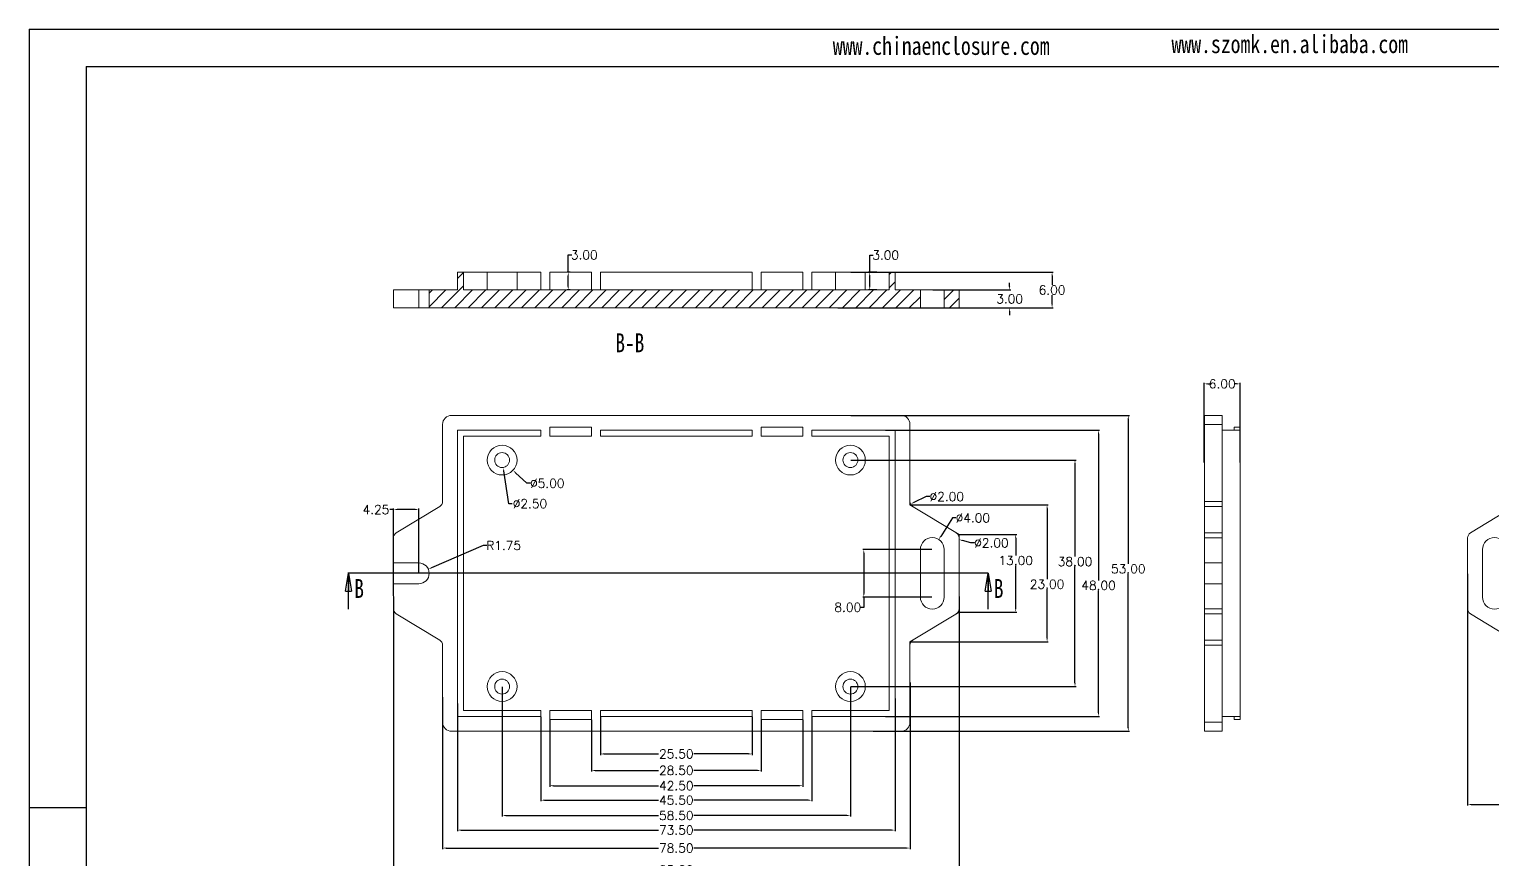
# Model space of a CAD drawing. Header units: inches. Extents: x 3379 to 4150, y 1114 to 1376.
# Drawn here: x 3379.1 to 3624.8, y 1236.3 to 1375.7 of the extents above; entities that cross this region are included whole.
import ezdxf

# ---------------------------------------------------------------- set-up
doc = ezdxf.new("R2010")
doc.units = ezdxf.units.IN
doc.header["$LTSCALE"] = 15
doc.layers.add('文字', color=81, linetype='Continuous')
doc.styles.add('SLDTEXTSTYLE0', font='TXT', dxfattribs={"width": 0.75})
doc.styles.get("Standard").update_dxf_attribs({"font": 'txt', "bigfont": 'gbcbig.shx'})
doc.styles.add('宋体', font='', dxfattribs={"width": 0.8, "height": 3.5})
doc.styles.get('宋体').set_extended_font_data('SimSun')
doc.dimstyles.new('2', dxfattribs={"dimtxt": 1.5, "dimasz": 0.6, "dimexe": 0.18, "dimexo": 0.0625, "dimgap": 0.09, "dimtad": 0, "dimtih": 1, "dimtoh": 1, "dimzin": 0, "dimdsep": 46, "dimtxsty": 'Standard', "dimcen": 0, "dimadec": 0, "dimazin": 2, "dimtfac": 1, "dimtofl": 0, "dimtmove": 0, "dimatfit": 3, "dimfxl": 1, "dimtolj": 1, "dimtzin": 0, "dimarcsym": 0})

# ---------------------------------------------------------------- blocks, each defined once
blk = doc.blocks.new('_CLOSED')
at = {"color": 0, "linetype": 'ByBlock', "lineweight": -2}
for p, q in [((-1, 0.166667), (0, 0)), ((-1, 0.166667), (-1, -0.166667)), ((0, 0), (-1, -0.166667)), ((0, 0), (-1, 0))]:
    blk.add_line(p, q, dxfattribs=at)
blk = doc.blocks.new('*D162')
at = {"color": 0, "lineweight": -2}
for p, q in [((3474.97, 1260.31), (3474.97, 1253.89)), ((3500.47, 1260.31), (3500.47, 1253.89)), ((3475.57, 1254.07), (3484.75, 1254.07)), ((3499.87, 1254.07), (3490.68, 1254.07))]:
    blk.add_line(p, q, dxfattribs=at)
at = {"color": 0}
for points in [[(3475.57, 1254.17), (3475.57, 1253.97), (3474.97, 1254.07)], [(3499.87, 1254.17), (3499.87, 1253.97), (3500.47, 1254.07)]]:
    blk.add_solid(points, dxfattribs=at)
at = {"layer": 'Defpoints', "color": 0}
for p in [(3474.97, 1260.38), (3500.47, 1260.38), (3500.47, 1254.07)]:
    blk.add_point(p, dxfattribs=at)
at = {"color": 0, "insert": (3487.72, 1254.07), "char_height": 1.5, "attachment_point": 5}
blk.add_mtext('\\A1;25.50', dxfattribs=at)
blk = doc.blocks.new('*D163')
at = {"color": 0, "lineweight": -2}
for p, q in [((3473.47, 1259.81), (3473.47, 1251.12)), ((3501.97, 1259.81), (3501.97, 1251.12)), ((3474.07, 1251.3), (3484.75, 1251.3)), ((3501.37, 1251.3), (3490.68, 1251.3))]:
    blk.add_line(p, q, dxfattribs=at)
at = {"color": 0}
for points in [[(3474.07, 1251.4), (3474.07, 1251.2), (3473.47, 1251.3)], [(3501.37, 1251.4), (3501.37, 1251.2), (3501.97, 1251.3)]]:
    blk.add_solid(points, dxfattribs=at)
at = {"layer": 'Defpoints', "color": 0}
for p in [(3473.47, 1259.88), (3501.97, 1259.88), (3501.97, 1251.3)]:
    blk.add_point(p, dxfattribs=at)
at = {"color": 0, "insert": (3487.72, 1251.3), "char_height": 1.5, "attachment_point": 5}
blk.add_mtext('\\A1;28.50', dxfattribs=at)
blk = doc.blocks.new('*D164')
at = {"color": 0, "lineweight": -2}
for p, q in [((3466.47, 1259.81), (3466.47, 1248.56)), ((3508.97, 1259.81), (3508.97, 1248.56)), ((3467.07, 1248.74), (3484.75, 1248.74)), ((3508.37, 1248.74), (3490.68, 1248.74))]:
    blk.add_line(p, q, dxfattribs=at)
at = {"color": 0}
for points in [[(3467.07, 1248.84), (3467.07, 1248.64), (3466.47, 1248.74)], [(3508.37, 1248.84), (3508.37, 1248.64), (3508.97, 1248.74)]]:
    blk.add_solid(points, dxfattribs=at)
at = {"layer": 'Defpoints', "color": 0}
for p in [(3466.47, 1259.88), (3508.97, 1259.88), (3466.47, 1248.74)]:
    blk.add_point(p, dxfattribs=at)
at = {"color": 0, "insert": (3487.72, 1248.74), "char_height": 1.5, "attachment_point": 5}
blk.add_mtext('\\A1;42.50', dxfattribs=at)
blk = doc.blocks.new('*D165')
at = {"color": 0, "lineweight": -2}
for p, q in [((3464.97, 1260.31), (3464.97, 1246.13)), ((3510.47, 1260.31), (3510.47, 1246.13)), ((3465.57, 1246.31), (3484.75, 1246.31)), ((3509.87, 1246.31), (3490.68, 1246.31))]:
    blk.add_line(p, q, dxfattribs=at)
at = {"color": 0}
for points in [[(3465.57, 1246.41), (3465.57, 1246.21), (3464.97, 1246.31)], [(3509.87, 1246.41), (3509.87, 1246.21), (3510.47, 1246.31)]]:
    blk.add_solid(points, dxfattribs=at)
at = {"layer": 'Defpoints', "color": 0}
for p in [(3464.97, 1260.38), (3510.47, 1260.38), (3510.47, 1246.31)]:
    blk.add_point(p, dxfattribs=at)
at = {"color": 0, "insert": (3487.72, 1246.31), "char_height": 1.5, "attachment_point": 5}
blk.add_mtext('\\A1;45.50', dxfattribs=at)
blk = doc.blocks.new('*D166')
at = {"color": 0, "lineweight": -2}
for p, q in [((3458.47, 1265.31), (3458.47, 1243.56)), ((3516.97, 1265.31), (3516.97, 1243.56)), ((3459.07, 1243.74), (3484.75, 1243.74)), ((3516.37, 1243.74), (3490.68, 1243.74))]:
    blk.add_line(p, q, dxfattribs=at)
at = {"color": 0}
for points in [[(3459.07, 1243.84), (3459.07, 1243.64), (3458.47, 1243.74)], [(3516.37, 1243.84), (3516.37, 1243.64), (3516.97, 1243.74)]]:
    blk.add_solid(points, dxfattribs=at)
at = {"layer": 'Defpoints', "color": 0}
for p in [(3458.47, 1265.38), (3516.97, 1265.38), (3516.97, 1243.74)]:
    blk.add_point(p, dxfattribs=at)
at = {"color": 0, "insert": (3487.72, 1243.74), "char_height": 1.5, "attachment_point": 5}
blk.add_mtext('\\A1;58.50', dxfattribs=at)
blk = doc.blocks.new('*D167')
at = {"color": 0, "lineweight": -2}
for p, q in [((3524.47, 1263.37), (3524.47, 1241.11)), ((3450.97, 1262.53), (3450.97, 1241.11)), ((3451.57, 1241.29), (3484.75, 1241.29)), ((3523.87, 1241.29), (3490.68, 1241.29))]:
    blk.add_line(p, q, dxfattribs=at)
at = {"color": 0}
for points in [[(3451.57, 1241.39), (3451.57, 1241.19), (3450.97, 1241.29)], [(3523.87, 1241.39), (3523.87, 1241.19), (3524.47, 1241.29)]]:
    blk.add_solid(points, dxfattribs=at)
at = {"layer": 'Defpoints', "color": 0}
for p in [(3524.47, 1263.43), (3450.97, 1262.59), (3450.97, 1241.29)]:
    blk.add_point(p, dxfattribs=at)
at = {"color": 0, "insert": (3487.72, 1241.29), "char_height": 1.5, "attachment_point": 5}
blk.add_mtext('\\A1;73.50', dxfattribs=at)
blk = doc.blocks.new('*D168')
at = {"color": 0, "lineweight": -2}
for p, q in [((3526.97, 1266.06), (3526.97, 1238.1)), ((3448.47, 1263.58), (3448.47, 1238.1)), ((3449.07, 1238.28), (3484.75, 1238.28)), ((3526.37, 1238.28), (3490.68, 1238.28))]:
    blk.add_line(p, q, dxfattribs=at)
at = {"color": 0}
for points in [[(3449.07, 1238.38), (3449.07, 1238.18), (3448.47, 1238.28)], [(3526.37, 1238.38), (3526.37, 1238.18), (3526.97, 1238.28)]]:
    blk.add_solid(points, dxfattribs=at)
at = {"layer": 'Defpoints', "color": 0}
for p in [(3526.97, 1266.13), (3448.47, 1263.64), (3526.97, 1238.28)]:
    blk.add_point(p, dxfattribs=at)
at = {"color": 0, "insert": (3487.72, 1238.28), "char_height": 1.5, "attachment_point": 5}
blk.add_mtext('\\A1;78.50', dxfattribs=at)
blk = doc.blocks.new('*D169')
at = {"color": 0, "lineweight": -2}
for p, q in [((3522.83, 1308.38), (3558.82, 1308.38)), ((3558.64, 1307.78), (3558.64, 1283.19)), ((3558.64, 1260.98), (3558.64, 1281.51)), ((3522.83, 1260.38), (3558.82, 1260.38))]:
    blk.add_line(p, q, dxfattribs=at)
at = {"color": 0}
for points in [[(3558.54, 1307.78), (3558.74, 1307.78), (3558.64, 1308.38)], [(3558.54, 1260.98), (3558.74, 1260.98), (3558.64, 1260.38)]]:
    blk.add_solid(points, dxfattribs=at)
at = {"layer": 'Defpoints', "color": 0}
for p in [(3522.77, 1308.38), (3558.64, 1308.38), (3522.77, 1260.38)]:
    blk.add_point(p, dxfattribs=at)
at = {"color": 0, "insert": (3558.64, 1282.35), "char_height": 1.5, "attachment_point": 5}
blk.add_mtext('\\A1;48.00', dxfattribs=at)
blk = doc.blocks.new('*D170')
at = {"color": 0, "lineweight": -2}
for p, q in [((3517.03, 1303.38), (3554.86, 1303.38)), ((3554.68, 1302.78), (3554.68, 1287.19)), ((3554.68, 1265.98), (3554.68, 1285.51)), ((3517.03, 1265.38), (3554.86, 1265.38))]:
    blk.add_line(p, q, dxfattribs=at)
at = {"color": 0}
for points in [[(3554.58, 1302.78), (3554.78, 1302.78), (3554.68, 1303.38)], [(3554.58, 1265.98), (3554.78, 1265.98), (3554.68, 1265.38)]]:
    blk.add_solid(points, dxfattribs=at)
at = {"layer": 'Defpoints', "color": 0}
for p in [(3516.97, 1303.38), (3554.68, 1303.38), (3516.97, 1265.38)]:
    blk.add_point(p, dxfattribs=at)
at = {"color": 0, "insert": (3554.68, 1286.35), "char_height": 1.5, "attachment_point": 5}
blk.add_mtext('\\A1;38.00', dxfattribs=at)
blk = doc.blocks.new('*D171')
at = {"color": 0, "lineweight": -2}
for p, q in [((3517.02, 1310.88), (3563.81, 1310.88)), ((3563.63, 1310.28), (3563.63, 1285.97)), ((3563.63, 1258.48), (3563.63, 1284.29)), ((3520.77, 1257.88), (3563.81, 1257.88))]:
    blk.add_line(p, q, dxfattribs=at)
at = {"color": 0}
for points in [[(3563.53, 1310.28), (3563.73, 1310.28), (3563.63, 1310.88)], [(3563.53, 1258.48), (3563.73, 1258.48), (3563.63, 1257.88)]]:
    blk.add_solid(points, dxfattribs=at)
at = {"layer": 'Defpoints', "color": 0}
for p in [(3516.95, 1310.88), (3520.71, 1257.88), (3563.63, 1257.88)]:
    blk.add_point(p, dxfattribs=at)
at = {"color": 0, "insert": (3563.63, 1285.13), "char_height": 1.5, "attachment_point": 5}
blk.add_mtext('\\A1;53.00', dxfattribs=at)
blk = doc.blocks.new('*D172')
at = {"color": 0, "lineweight": -2}
for p, q in [((3440.22, 1280.47), (3440.22, 1234.41)), ((3535.22, 1280.47), (3535.22, 1234.41)), ((3440.82, 1234.59), (3484.88, 1234.59)), ((3534.62, 1234.59), (3490.56, 1234.59))]:
    blk.add_line(p, q, dxfattribs=at)
at = {"color": 0}
for points in [[(3440.82, 1234.69), (3440.82, 1234.49), (3440.22, 1234.59)], [(3534.62, 1234.69), (3534.62, 1234.49), (3535.22, 1234.59)]]:
    blk.add_solid(points, dxfattribs=at)
at = {"layer": 'Defpoints', "color": 0}
for p in [(3440.22, 1280.53), (3535.22, 1280.53), (3535.22, 1234.59)]:
    blk.add_point(p, dxfattribs=at)
at = {"color": 0, "insert": (3487.72, 1234.59), "char_height": 1.5, "attachment_point": 5}
blk.add_mtext('\\A1;95.00', dxfattribs=at)
blk = doc.blocks.new('*D173')
at = {"color": 0, "lineweight": -2}
for p, q in [((3530.65, 1288.38), (3519.03, 1288.38)), ((3519.21, 1287.78), (3519.21, 1280.98)), ((3519.21, 1278.67), (3518.61, 1278.67)), ((3530.65, 1280.38), (3519.03, 1280.38)), ((3519.21, 1280.38), (3519.21, 1278.67))]:
    blk.add_line(p, q, dxfattribs=at)
at = {"color": 0}
for points in [[(3519.11, 1287.78), (3519.31, 1287.78), (3519.21, 1288.38)], [(3519.11, 1280.98), (3519.31, 1280.98), (3519.21, 1280.38)]]:
    blk.add_solid(points, dxfattribs=at)
at = {"layer": 'Defpoints', "color": 0}
for p in [(3519.21, 1288.38), (3530.72, 1288.38), (3530.72, 1280.38)]:
    blk.add_point(p, dxfattribs=at)
at = {"color": 0, "insert": (3516.52, 1278.67), "char_height": 1.5, "attachment_point": 5}
blk.add_mtext('\\A1;8.00', dxfattribs=at)
blk = doc.blocks.new('*D174')
at = {"color": 0, "lineweight": -2}
for p, q in [((3534.09, 1293.67), (3532.12, 1290.57)), ((3534.69, 1293.67), (3534.09, 1293.67))]:
    blk.add_line(p, q, dxfattribs=at)
at = {"color": 0}
blk.add_solid([(3532.03, 1290.62), (3532.2, 1290.51), (3531.79, 1290.06)], dxfattribs=at)
at = {"layer": 'Defpoints', "color": 0}
for p in [(3531.79, 1290.06), (3529.64, 1286.69)]:
    blk.add_point(p, dxfattribs=at)
at = {"color": 0, "insert": (3537.53, 1293.67), "char_height": 1.5, "attachment_point": 5}
blk.add_mtext('\\A1;∅4.00', dxfattribs=at)
blk = doc.blocks.new('*D175')
at = {"color": 0, "lineweight": -2}
for p, q in [((3537.2, 1289.48), (3535.76, 1289.88)), ((3537.8, 1289.48), (3537.2, 1289.48))]:
    blk.add_line(p, q, dxfattribs=at)
at = {"color": 0}
blk.add_solid([(3535.78, 1289.98), (3535.73, 1289.79), (3535.18, 1290.04)], dxfattribs=at)
at = {"layer": 'Defpoints', "color": 0}
for p in [(3533.25, 1290.58), (3535.18, 1290.04)]:
    blk.add_point(p, dxfattribs=at)
at = {"color": 0, "insert": (3540.64, 1289.48), "char_height": 1.5, "attachment_point": 5}
blk.add_mtext('\\A1;∅2.00', dxfattribs=at)
blk = doc.blocks.new('*D176')
at = {"color": 0, "lineweight": -2}
for p, q in [((3529.7, 1297.25), (3527.6, 1296.27)), ((3530.3, 1297.25), (3529.7, 1297.25))]:
    blk.add_line(p, q, dxfattribs=at)
at = {"color": 0}
blk.add_solid([(3527.56, 1296.36), (3527.65, 1296.18), (3527.06, 1296.02)], dxfattribs=at)
at = {"layer": 'Defpoints', "color": 0}
for p in [(3527.06, 1296.02), (3528.87, 1296.86)]:
    blk.add_point(p, dxfattribs=at)
at = {"color": 0, "insert": (3533.14, 1297.25), "char_height": 1.5, "attachment_point": 5}
blk.add_mtext('\\A1;∅2.00', dxfattribs=at)
blk = doc.blocks.new('*D177')
at = {"color": 0, "lineweight": -2}
for p, q in [((3455.29, 1289.05), (3446.62, 1285.31)), ((3455.89, 1289.05), (3455.29, 1289.05))]:
    blk.add_line(p, q, dxfattribs=at)
at = {"color": 0}
blk.add_solid([(3446.58, 1285.4), (3446.66, 1285.22), (3446.07, 1285.07)], dxfattribs=at)
at = {"layer": 'Defpoints', "color": 0}
for p in [(3444.47, 1284.38), (3446.07, 1285.07)]:
    blk.add_point(p, dxfattribs=at)
at = {"color": 0, "insert": (3458.73, 1289.05), "char_height": 1.5, "attachment_point": 5}
blk.add_mtext('\\A1;R1.75', dxfattribs=at)
blk = doc.blocks.new('*D178')
at = {"color": 0, "lineweight": -2}
for p, q in [((3440.22, 1295.08), (3439.62, 1295.08)), ((3440.22, 1280.6), (3440.22, 1295.26)), ((3443.87, 1295.08), (3440.82, 1295.08)), ((3444.47, 1284.44), (3444.47, 1295.26))]:
    blk.add_line(p, q, dxfattribs=at)
at = {"color": 0}
for points in [[(3440.82, 1295.18), (3440.82, 1294.98), (3440.22, 1295.08)], [(3443.87, 1295.18), (3443.87, 1294.98), (3444.47, 1295.08)]]:
    blk.add_solid(points, dxfattribs=at)
at = {"layer": 'Defpoints', "color": 0}
for p in [(3440.22, 1295.08), (3444.47, 1284.38), (3440.22, 1280.53)]:
    blk.add_point(p, dxfattribs=at)
at = {"color": 0, "insert": (3437.28, 1295.08), "char_height": 1.5, "attachment_point": 5}
blk.add_mtext('\\A1;4.25', dxfattribs=at)
blk = doc.blocks.new('*D179')
at = {"color": 0, "lineweight": -2}
for p, q in [((3527.03, 1295.88), (3550.17, 1295.88)), ((3549.99, 1295.28), (3549.99, 1283.39)), ((3549.99, 1273.48), (3549.99, 1281.71)), ((3527.03, 1272.88), (3550.17, 1272.88))]:
    blk.add_line(p, q, dxfattribs=at)
at = {"color": 0}
for points in [[(3549.89, 1295.28), (3550.09, 1295.28), (3549.99, 1295.88)], [(3549.89, 1273.48), (3550.09, 1273.48), (3549.99, 1272.88)]]:
    blk.add_solid(points, dxfattribs=at)
at = {"layer": 'Defpoints', "color": 0}
for p in [(3526.97, 1295.88), (3526.97, 1272.88), (3549.99, 1272.88)]:
    blk.add_point(p, dxfattribs=at)
at = {"color": 0, "insert": (3549.99, 1282.55), "char_height": 1.5, "attachment_point": 5}
blk.add_mtext('\\A1;23.00', dxfattribs=at)
blk = doc.blocks.new('*D180')
at = {"color": 0, "lineweight": -2}
for p, q in [((3535.28, 1290.88), (3544.9, 1290.88)), ((3544.72, 1290.28), (3544.72, 1287.37)), ((3544.72, 1278.48), (3544.72, 1285.69)), ((3535.28, 1277.88), (3544.9, 1277.88))]:
    blk.add_line(p, q, dxfattribs=at)
at = {"color": 0}
for points in [[(3544.62, 1290.28), (3544.82, 1290.28), (3544.72, 1290.88)], [(3544.62, 1278.48), (3544.82, 1278.48), (3544.72, 1277.88)]]:
    blk.add_solid(points, dxfattribs=at)
at = {"layer": 'Defpoints', "color": 0}
for p in [(3535.22, 1290.88), (3535.22, 1277.88), (3544.72, 1277.88)]:
    blk.add_point(p, dxfattribs=at)
at = {"color": 0, "insert": (3544.72, 1286.53), "char_height": 1.5, "attachment_point": 5}
blk.add_mtext('\\A1;13.00', dxfattribs=at)
blk = doc.blocks.new('*D181')
at = {"color": 0, "lineweight": -2}
for p, q in [((3462.61, 1299.48), (3460.72, 1301.25)), ((3463.21, 1299.48), (3462.61, 1299.48))]:
    blk.add_line(p, q, dxfattribs=at)
at = {"color": 0}
blk.add_solid([(3460.79, 1301.32), (3460.65, 1301.18), (3460.29, 1301.66)], dxfattribs=at)
at = {"layer": 'Defpoints', "color": 0}
for p in [(3456.65, 1305.09), (3460.29, 1301.66)]:
    blk.add_point(p, dxfattribs=at)
at = {"color": 0, "insert": (3466.05, 1299.48), "char_height": 1.5, "attachment_point": 5}
blk.add_mtext('\\A1;∅5.00', dxfattribs=at)
blk = doc.blocks.new('*D182')
at = {"color": 0, "lineweight": -2}
for p, q in [((3459.57, 1296.06), (3458.74, 1301.55)), ((3460.17, 1296.06), (3459.57, 1296.06))]:
    blk.add_line(p, q, dxfattribs=at)
at = {"color": 0}
blk.add_solid([(3458.84, 1301.56), (3458.64, 1301.53), (3458.65, 1302.14)], dxfattribs=at)
at = {"layer": 'Defpoints', "color": 0}
for p in [(3458.28, 1304.61), (3458.65, 1302.14)]:
    blk.add_point(p, dxfattribs=at)
at = {"color": 0, "insert": (3463.14, 1296.06), "char_height": 1.5, "attachment_point": 5}
blk.add_mtext('\\A1;∅2.50', dxfattribs=at)
blk = doc.blocks.new('*D183')
at = {"color": 0, "lineweight": -2}
for p, q in [((3469.57, 1334.92), (3469.57, 1337.8)), ((3469.57, 1337.8), (3470.17, 1337.8)), ((3469.9, 1334.92), (3469.39, 1334.92)), ((3469.57, 1332.52), (3469.57, 1334.32)), ((3469.9, 1331.92), (3469.39, 1331.92))]:
    blk.add_line(p, q, dxfattribs=at)
at = {"color": 0}
for points in [[(3469.47, 1334.32), (3469.67, 1334.32), (3469.57, 1334.92)], [(3469.47, 1332.52), (3469.67, 1332.52), (3469.57, 1331.92)]]:
    blk.add_solid(points, dxfattribs=at)
at = {"layer": 'Defpoints', "color": 0}
for p in [(3469.97, 1334.92), (3469.57, 1331.92), (3469.97, 1331.92)]:
    blk.add_point(p, dxfattribs=at)
at = {"color": 0, "insert": (3472.26, 1337.8), "char_height": 1.5, "attachment_point": 5}
blk.add_mtext('\\A1;3.00', dxfattribs=at)
blk = doc.blocks.new('*D184')
at = {"color": 0, "lineweight": -2}
for p, q in [((3520.2, 1334.92), (3520.2, 1337.78)), ((3520.2, 1337.78), (3520.8, 1337.78)), ((3521.4, 1334.92), (3520.02, 1334.92)), ((3520.2, 1332.52), (3520.2, 1334.32)), ((3521.4, 1331.92), (3520.02, 1331.92))]:
    blk.add_line(p, q, dxfattribs=at)
at = {"color": 0}
for points in [[(3520.1, 1334.32), (3520.3, 1334.32), (3520.2, 1334.92)], [(3520.1, 1332.52), (3520.3, 1332.52), (3520.2, 1331.92)]]:
    blk.add_solid(points, dxfattribs=at)
at = {"layer": 'Defpoints', "color": 0}
for p in [(3521.47, 1334.92), (3520.2, 1331.92), (3521.47, 1331.92)]:
    blk.add_point(p, dxfattribs=at)
at = {"color": 0, "insert": (3522.89, 1337.78), "char_height": 1.5, "attachment_point": 5}
blk.add_mtext('\\A1;3.00', dxfattribs=at)
blk = doc.blocks.new('*D185')
at = {"color": 0, "lineweight": -2}
for p, q in [((3543.7, 1332.52), (3543.7, 1333.12)), ((3530.78, 1331.92), (3543.88, 1331.92)), ((3530.78, 1328.92), (3543.88, 1328.92)), ((3543.7, 1328.32), (3543.7, 1327.72))]:
    blk.add_line(p, q, dxfattribs=at)
at = {"color": 0}
for points in [[(3543.6, 1332.52), (3543.8, 1332.52), (3543.7, 1331.92)], [(3543.6, 1328.32), (3543.8, 1328.32), (3543.7, 1328.92)]]:
    blk.add_solid(points, dxfattribs=at)
at = {"layer": 'Defpoints', "color": 0}
for p in [(3530.72, 1331.92), (3543.7, 1331.92), (3530.72, 1328.92)]:
    blk.add_point(p, dxfattribs=at)
at = {"color": 0, "insert": (3543.7, 1330.42), "char_height": 1.5, "attachment_point": 5}
blk.add_mtext('\\A1;3.00', dxfattribs=at)
blk = doc.blocks.new('*D186')
at = {"color": 0, "lineweight": -2}
for p, q in [((3620.62, 1284.31), (3620.62, 1245.42)), ((3715.62, 1280.47), (3715.62, 1245.42)), ((3621.22, 1245.6), (3665.28, 1245.6)), ((3715.02, 1245.6), (3670.96, 1245.6))]:
    blk.add_line(p, q, dxfattribs=at)
at = {"color": 0}
for points in [[(3621.22, 1245.7), (3621.22, 1245.5), (3620.62, 1245.6)], [(3715.02, 1245.7), (3715.02, 1245.5), (3715.62, 1245.6)]]:
    blk.add_solid(points, dxfattribs=at)
at = {"layer": 'Defpoints', "color": 0}
for p in [(3620.62, 1284.38), (3715.62, 1280.53), (3715.62, 1245.6)]:
    blk.add_point(p, dxfattribs=at)
at = {"color": 0, "insert": (3668.12, 1245.6), "char_height": 1.5, "attachment_point": 5}
blk.add_mtext('\\A1;95.00', dxfattribs=at)
blk = doc.blocks.new('*D221')
at = {"color": 0, "lineweight": -2}
for p, q in [((3517.03, 1334.92), (3551.01, 1334.92)), ((3550.83, 1334.32), (3550.83, 1332.76)), ((3550.83, 1329.52), (3550.83, 1331.08)), ((3514.87, 1328.92), (3551.01, 1328.92))]:
    blk.add_line(p, q, dxfattribs=at)
at = {"color": 0}
for points in [[(3550.73, 1334.32), (3550.93, 1334.32), (3550.83, 1334.92)], [(3550.73, 1329.52), (3550.93, 1329.52), (3550.83, 1328.92)]]:
    blk.add_solid(points, dxfattribs=at)
at = {"layer": 'Defpoints', "color": 0}
for p in [(3516.97, 1334.92), (3550.83, 1334.92), (3514.81, 1328.92)]:
    blk.add_point(p, dxfattribs=at)
at = {"color": 0, "insert": (3550.83, 1331.92), "char_height": 1.5, "attachment_point": 5}
blk.add_mtext('\\A1;6.00', dxfattribs=at)
blk = doc.blocks.new('*D222')
at = {"color": 0, "lineweight": -2}
for p, q in [((3576.4, 1302.97), (3576.4, 1316.35)), ((3577, 1316.17), (3577.31, 1316.17)), ((3581.8, 1316.17), (3581.49, 1316.17)), ((3582.4, 1302.97), (3582.4, 1316.35))]:
    blk.add_line(p, q, dxfattribs=at)
at = {"color": 0}
for points in [[(3577, 1316.27), (3577, 1316.07), (3576.4, 1316.17)], [(3581.8, 1316.27), (3581.8, 1316.07), (3582.4, 1316.17)]]:
    blk.add_solid(points, dxfattribs=at)
at = {"layer": 'Defpoints', "color": 0}
for p in [(3582.4, 1316.17), (3576.4, 1302.91), (3582.4, 1302.91)]:
    blk.add_point(p, dxfattribs=at)
at = {"color": 0, "insert": (3579.4, 1316.17), "char_height": 1.5, "attachment_point": 5}
blk.add_mtext('\\A1;6.00', dxfattribs=at)

msp = doc.modelspace()

# ---------------------------------------------------------------- hatches: boundary and pattern name
at = {"linetype": 'Continuous', "lineweight": 0}
h = msp.add_hatch(dxfattribs=at)
h.set_pattern_fill('ANSI31', color=4, scale=0.5, style=0)
h.paths.add_polyline_path([(3523.466, 1334.923), (3523.466, 1331.923), (3451.966, 1331.923), (3451.966, 1334.923), (3450.966, 1334.923), (3450.966, 1331.923), (3446.216, 1331.923), (3446.216, 1328.923), (3528.716, 1328.923), (3528.716, 1331.923), (3524.466, 1331.923), (3524.466, 1334.923)], flags=0)
h = msp.add_hatch(dxfattribs=at)
h.set_pattern_fill('ANSI31', color=4, scale=0.5, style=0)
h.paths.add_polyline_path([(3535.216, 1328.923), (3535.216, 1331.923), (3532.716, 1331.923), (3532.716, 1328.923)], flags=0)

# ---------------------------------------------------------------- linework, layer by layer
for p, q in [((3379.052, 1375.665), (3748.567, 1375.665)), ((3379.052, 1375.665), (3379.052, 1114.391)), ((3388.613, 1369.444), (3742.347, 1369.444)), ((3388.613, 1369.444), (3388.613, 1120.612)), ((3388.613, 1245.028), (3379.052, 1245.028))]:
    msp.add_line(p, q)
at = {"color": 7, "linetype": 'Continuous', "lineweight": 15}
for p, q in [((3450.966, 1334.923), (3450.966, 1331.923)), ((3450.966, 1334.923), (3451.966, 1334.923)), ((3451.966, 1334.923), (3451.966, 1331.923)), ((3455.966, 1334.923), (3451.966, 1334.923)), ((3455.966, 1334.923), (3455.966, 1331.923)), ((3455.966, 1334.923), (3460.966, 1334.923)), ((3460.966, 1331.923), (3460.966, 1334.923)), ((3464.966, 1334.923), (3460.966, 1334.923)), ((3464.966, 1331.923), (3464.966, 1334.923)), ((3466.466, 1334.923), (3466.466, 1331.923)), ((3473.466, 1334.923), (3466.466, 1334.923)), ((3473.466, 1331.923), (3473.466, 1334.923)), ((3500.466, 1334.923), (3474.966, 1334.923)), ((3474.966, 1334.923), (3474.966, 1331.923)), ((3500.466, 1334.923), (3500.466, 1331.923)), ((3508.966, 1334.923), (3501.966, 1334.923)), ((3501.966, 1331.923), (3501.966, 1334.923)), ((3508.966, 1334.923), (3508.966, 1331.923)), ((3510.466, 1331.923), (3510.466, 1334.923)), ((3514.466, 1334.923), (3510.466, 1334.923)), ((3514.466, 1334.923), (3514.466, 1331.923)), ((3519.466, 1334.923), (3514.466, 1334.923)), ((3519.466, 1331.923), (3519.466, 1334.923)), ((3523.466, 1334.923), (3519.466, 1334.923)), ((3523.466, 1334.923), (3524.466, 1334.923)), ((3523.466, 1331.923), (3523.466, 1334.923)), ((3524.466, 1331.923), (3524.466, 1334.923)), ((3440.216, 1328.923), (3440.216, 1331.923)), ((3444.466, 1331.923), (3440.216, 1331.923)), ((3444.466, 1328.923), (3444.466, 1331.923)), ((3446.216, 1331.923), (3444.466, 1331.923)), ((3446.216, 1331.923), (3446.216, 1328.923)), ((3450.966, 1331.923), (3446.216, 1331.923)), ((3523.466, 1331.923), (3451.966, 1331.923)), ((3528.716, 1331.923), (3524.466, 1331.923)), ((3528.716, 1328.923), (3528.716, 1331.923)), ((3532.716, 1331.923), (3528.716, 1331.923)), ((3532.716, 1331.923), (3532.716, 1328.923)), ((3535.216, 1331.923), (3532.716, 1331.923)), ((3535.216, 1331.923), (3535.216, 1328.923)), ((3444.466, 1328.923), (3440.216, 1328.923)), ((3446.216, 1328.923), (3444.466, 1328.923)), ((3528.716, 1328.923), (3446.216, 1328.923)), ((3532.716, 1328.923), (3528.716, 1328.923)), ((3535.216, 1328.923), (3532.716, 1328.923)), ((3525.466, 1310.877), (3449.966, 1310.877)), ((3576.404, 1310.877), (3579.404, 1310.877)), ((3576.404, 1309.377), (3576.404, 1310.877)), ((3579.404, 1310.877), (3579.404, 1309.377)), ((3448.466, 1309.377), (3448.466, 1296.44)), ((3450.966, 1308.377), (3450.966, 1260.377)), ((3464.966, 1308.377), (3450.966, 1308.377)), ((3464.966, 1307.377), (3464.966, 1308.377)), ((3466.466, 1307.377), (3466.466, 1308.877)), ((3473.466, 1308.877), (3466.466, 1308.877)), ((3473.466, 1307.377), (3473.466, 1308.877)), ((3474.966, 1307.377), (3474.966, 1308.377)), ((3500.466, 1308.377), (3474.966, 1308.377)), ((3500.466, 1307.377), (3500.466, 1308.377)), ((3501.966, 1308.877), (3508.966, 1308.877)), ((3501.966, 1307.377), (3501.966, 1308.877)), ((3508.966, 1307.377), (3508.966, 1308.877)), ((3524.466, 1308.377), (3510.466, 1308.377)), ((3510.466, 1307.377), (3510.466, 1308.377)), ((3524.466, 1260.377), (3524.466, 1308.377)), ((3526.966, 1295.877), (3526.966, 1309.377)), ((3579.404, 1309.377), (3576.404, 1309.377)), ((3576.404, 1309.377), (3576.404, 1296.44)), ((3579.404, 1309.377), (3579.404, 1296.44)), ((3582.404, 1308.377), (3579.404, 1308.377)), ((3581.404, 1308.877), (3581.404, 1308.377)), ((3582.404, 1308.877), (3581.404, 1308.877)), ((3582.404, 1308.377), (3582.404, 1308.877)), ((3582.404, 1308.377), (3582.404, 1260.377)), ((3451.966, 1307.377), (3451.966, 1261.377)), ((3464.966, 1307.377), (3451.966, 1307.377)), ((3473.466, 1307.377), (3466.466, 1307.377)), ((3500.466, 1307.377), (3474.966, 1307.377)), ((3508.966, 1307.377), (3501.966, 1307.377)), ((3523.466, 1307.377), (3510.466, 1307.377)), ((3523.466, 1261.377), (3523.466, 1307.377)), ((3440.698, 1291.168), (3447.984, 1295.585)), ((3535.216, 1290.877), (3526.966, 1295.877)), ((3576.404, 1296.44), (3579.404, 1296.44)), ((3576.404, 1295.585), (3576.404, 1296.44)), ((3579.404, 1295.585), (3576.404, 1295.585)), ((3576.404, 1291.168), (3576.404, 1295.585)), ((3579.404, 1296.44), (3579.404, 1295.585)), ((3579.404, 1291.168), (3579.404, 1295.585)), ((3621.1, 1291.168), (3628.386, 1295.585)), ((3535.216, 1277.877), (3535.216, 1290.877)), ((3576.404, 1291.168), (3579.404, 1291.168)), ((3576.404, 1290.313), (3576.404, 1291.168)), ((3579.404, 1291.168), (3579.404, 1290.313)), ((3440.216, 1286.127), (3440.216, 1290.313)), ((3528.716, 1288.377), (3528.716, 1280.377)), ((3532.716, 1280.377), (3532.716, 1288.377)), ((3579.404, 1290.313), (3576.404, 1290.313)), ((3576.404, 1286.127), (3576.404, 1290.313)), ((3579.404, 1286.127), (3579.404, 1290.313)), ((3620.618, 1278.44), (3620.618, 1290.313)), ((3623.118, 1280.377), (3623.118, 1288.377)), ((3444.466, 1286.127), (3440.216, 1286.127)), ((3576.404, 1286.127), (3579.404, 1286.127)), ((3576.404, 1282.627), (3576.404, 1286.127)), ((3579.404, 1282.627), (3579.404, 1286.127)), ((3440.216, 1278.44), (3440.216, 1282.627)), ((3440.216, 1282.627), (3444.466, 1282.627)), ((3576.404, 1278.44), (3576.404, 1282.627)), ((3579.404, 1282.627), (3576.404, 1282.627)), ((3579.404, 1278.44), (3579.404, 1282.627)), ((3576.404, 1278.44), (3579.404, 1278.44)), ((3576.404, 1277.585), (3576.404, 1278.44)), ((3579.404, 1278.44), (3579.404, 1277.585)), ((3447.984, 1273.168), (3440.698, 1277.585)), ((3526.966, 1272.877), (3535.216, 1277.877)), ((3579.404, 1277.585), (3576.404, 1277.585)), ((3576.404, 1273.168), (3576.404, 1277.585)), ((3579.404, 1273.168), (3579.404, 1277.585)), ((3628.386, 1273.168), (3621.1, 1277.585)), ((3448.466, 1272.313), (3448.466, 1259.377)), ((3526.966, 1259.377), (3526.966, 1272.877)), ((3576.404, 1273.168), (3579.404, 1273.168)), ((3576.404, 1272.313), (3576.404, 1273.168)), ((3579.404, 1272.313), (3576.404, 1272.313)), ((3576.404, 1272.313), (3576.404, 1259.377)), ((3579.404, 1273.168), (3579.404, 1272.313)), ((3579.404, 1272.313), (3579.404, 1259.377)), ((3451.966, 1261.377), (3464.966, 1261.377)), ((3464.966, 1261.377), (3464.966, 1260.377)), ((3466.466, 1261.377), (3466.466, 1259.877)), ((3466.466, 1261.377), (3473.466, 1261.377)), ((3473.466, 1261.377), (3473.466, 1259.877)), ((3474.966, 1261.377), (3474.966, 1260.377)), ((3474.966, 1261.377), (3500.466, 1261.377)), ((3500.466, 1261.377), (3500.466, 1260.377)), ((3501.966, 1261.377), (3508.966, 1261.377)), ((3501.966, 1261.377), (3501.966, 1259.877)), ((3508.966, 1261.377), (3508.966, 1259.877)), ((3510.466, 1261.377), (3510.466, 1260.377)), ((3510.466, 1261.377), (3523.466, 1261.377)), ((3450.966, 1260.377), (3464.966, 1260.377)), ((3473.466, 1259.877), (3466.466, 1259.877)), ((3474.966, 1260.377), (3500.466, 1260.377)), ((3501.966, 1259.877), (3508.966, 1259.877)), ((3510.466, 1260.377), (3524.466, 1260.377)), ((3576.404, 1259.377), (3579.404, 1259.377)), ((3576.404, 1257.877), (3576.404, 1259.377)), ((3582.404, 1260.377), (3579.404, 1260.377)), ((3579.404, 1259.377), (3579.404, 1257.877)), ((3581.404, 1259.877), (3581.404, 1260.377)), ((3582.404, 1259.877), (3581.404, 1259.877)), ((3582.404, 1260.377), (3582.404, 1259.877)), ((3449.966, 1257.877), (3525.466, 1257.877)), ((3579.404, 1257.877), (3576.404, 1257.877))]:
    msp.add_line(p, q, dxfattribs=at)
at = {"color": 1}
msp.add_line((3540.079, 1284.377), (3432.582, 1284.377), dxfattribs=at)
at = {"color": 7, "linetype": 'Continuous', "lineweight": 30}
for p, q in [((3432.67, 1278.377), (3432.67, 1284.377)), ((3540.079, 1278.377), (3540.079, 1284.377))]:
    msp.add_line(p, q, dxfattribs=at)
at = {"color": 7, "linetype": 'Continuous', "lineweight": 15}
for centre, radius in [((3458.466, 1303.377), 2.5), ((3516.966, 1303.377), 2.5), ((3458.466, 1303.377), 1.25), ((3516.966, 1303.377), 1.25), ((3458.466, 1265.377), 2.5), ((3458.466, 1265.377), 1.25), ((3516.966, 1265.377), 2.5), ((3516.966, 1265.377), 1.25)]:
    msp.add_circle(centre, radius, dxfattribs=at)
for centre, radius, start, end in [((3449.966, 1309.377), 1.5, 90, 180), ((3525.466, 1309.377), 1.5, 0, 90), ((3447.466, 1296.44), 1, 301.2184, 0), ((3527.966, 1296.44), 1, 180, 238.7816), ((3441.216, 1290.313), 1, 121.2184, 180), ((3530.716, 1288.377), 2, 0, 180), ((3534.216, 1290.313), 1, 0, 58.7816), ((3621.618, 1290.313), 1, 121.2184, 180), ((3625.118, 1288.377), 2, 0, 180), ((3444.466, 1284.377), 1.75, 270, 90), ((3441.216, 1278.44), 1, 180, 238.7816), ((3530.716, 1280.377), 2, 180, 0), ((3534.216, 1278.44), 1, 301.2184, 0), ((3621.618, 1278.44), 1, 180, 238.7816), ((3625.118, 1280.377), 2, 180, 0), ((3447.466, 1272.313), 1, 0, 58.7816), ((3527.966, 1272.313), 1, 121.2184, 180), ((3449.966, 1259.377), 1.5, 180, 270), ((3525.466, 1259.377), 1.5, 270, 0)]:
    msp.add_arc(centre, radius, start, end, dxfattribs=at)

# ---------------------------------------------------------------- block references
at = {"color": 7, "linetype": 'Continuous', "lineweight": 30, "xscale": 3, "yscale": 3, "zscale": 0.5, "rotation": 90}
for p in [(3432.67, 1284.377), (3540.079, 1284.377)]:
    msp.add_blockref('_CLOSED', p, dxfattribs=at)

# ---------------------------------------------------------------- texts
at = {"color": 7, "linetype": 'Continuous', "char_height": 3.175, "attachment_point": 1, "style": 'SLDTEXTSTYLE0'}
for s, insert in [('B-B', (3477.489, 1324.649)), ('B', (3433.641, 1283.42)), ('B', (3541.05, 1283.42))]:
    msp.add_mtext(s, dxfattribs=dict(at, insert=insert))
at = {"layer": '文字', "color": 0, "char_height": 3.04128, "width": 53.43237, "attachment_point": 1, "style": '宋体'}
for s, insert in [('www.chinaenclosure.com', (3514.002, 1374.411)), ('www.szomk.en.alibaba.com', (3570.887, 1374.712))]:
    msp.add_mtext(s, dxfattribs=dict(at, insert=insert))

# ---------------------------------------------------------------- dimensions: what is measured, and where the dimension line sits
for base, p1, p2, picture, middle in [((3469.573, 1331.923), (3469.966, 1334.923), (3469.966, 1331.923), '*D183', (3472.263, 1337.8)), ((3520.205, 1331.923), (3521.466, 1334.923), (3521.466, 1331.923), '*D184', (3522.895, 1337.779)), ((3563.634, 1257.877), (3516.953, 1310.877), (3520.705, 1257.877), '*D171', (3563.634, 1285.127)), ((3558.637, 1308.377), (3522.769, 1260.377), (3522.769, 1308.377), '*D169', (3558.637, 1282.346)), ((3554.679, 1303.377), (3516.966, 1265.377), (3516.966, 1303.377), '*D170', (3554.679, 1286.351)), ((3549.987, 1272.877), (3526.966, 1295.877), (3526.966, 1272.877), '*D179', (3549.987, 1282.551)), ((3544.72, 1277.877), (3535.216, 1290.877), (3535.216, 1277.877), '*D180', (3544.72, 1286.53)), ((3519.205, 1288.377), (3530.716, 1280.377), (3530.716, 1288.377), '*D173', (3516.515, 1278.67))]:
    dim = msp.add_linear_dim(base=base, p1=p1, p2=p2, angle=90, dimstyle='2')
    dim.commit()
    dim.dimension.update_dxf_attribs({"geometry": picture, "text_midpoint": middle, "dimtype": 160})
for base, p1, p2, picture, middle in [((3550.833, 1334.923), (3514.81, 1328.923), (3516.966, 1334.923), '*D221', (3550.833, 1331.923)), ((3543.703, 1331.923), (3530.716, 1328.923), (3530.716, 1331.923), '*D185', (3543.703, 1330.423))]:
    dim = msp.add_linear_dim(base=base, p1=p1, p2=p2, angle=90, dimstyle='2')
    dim.commit()
    dim.dimension.update_dxf_attribs({"geometry": picture, "text_midpoint": middle})
for base, p1, p2, picture, middle in [((3582.404, 1316.166), (3576.404, 1302.908), (3582.404, 1302.908), '*D222', (3579.404, 1316.166)), ((3440.216, 1295.084), (3444.466, 1284.377), (3440.216, 1280.533), '*D178', (3437.276, 1295.084)), ((3715.618, 1245.602), (3620.618, 1284.377), (3715.618, 1280.533), '*D186', (3668.118, 1245.602)), ((3535.216, 1234.585), (3440.216, 1280.533), (3535.216, 1280.533), '*D172', (3487.716, 1234.585)), ((3526.966, 1238.282), (3448.466, 1263.64), (3526.966, 1266.127), '*D168', (3487.716, 1238.282)), ((3450.966, 1241.292), (3524.466, 1263.432), (3450.966, 1262.588), '*D167', (3487.716, 1241.292)), ((3516.966, 1243.745), (3458.466, 1265.377), (3516.966, 1265.377), '*D166', (3487.716, 1243.745)), ((3510.466, 1246.312), (3464.966, 1260.377), (3510.466, 1260.377), '*D165', (3487.716, 1246.312)), ((3466.466, 1248.74), (3508.966, 1259.877), (3466.466, 1259.877), '*D164', (3487.716, 1248.74)), ((3501.966, 1251.299), (3473.466, 1259.877), (3501.966, 1259.877), '*D163', (3487.716, 1251.299)), ((3500.466, 1254.071), (3474.966, 1260.377), (3500.466, 1260.377), '*D162', (3487.716, 1254.071))]:
    dim = msp.add_linear_dim(base=base, p1=p1, p2=p2, dimstyle='2')
    dim.commit()
    dim.dimension.update_dxf_attribs({"geometry": picture, "text_midpoint": middle})
for p1, p2, picture, middle in [((3456.645, 1305.09), (3460.287, 1301.663), '*D181', (3466.049, 1299.478)), ((3458.279, 1304.612), (3458.653, 1302.141), '*D182', (3463.137, 1296.063)), ((3529.64, 1286.691), (3531.792, 1290.062), '*D174', (3537.533, 1293.665)), ((3533.253, 1290.583), (3535.179, 1290.044), '*D175', (3540.639, 1289.479))]:
    dim = msp.add_diameter_dim_2p(p1=p1, p2=p2, dimstyle='2')
    dim.commit()
    dim.dimension.update_dxf_attribs({"geometry": picture, "text_midpoint": middle, "dimtype": 163})
dim = msp.add_diameter_dim_2p(p1=(3528.871, 1296.864), p2=(3527.061, 1296.015), dimstyle='2', override={"dimtmove": 1})
dim.commit()
dim.dimension.update_dxf_attribs({"geometry": '*D176', "text_midpoint": (3529.696, 1297.251), "dimtype": 163})
dim = msp.add_radius_dim(center=(3444.466, 1284.377), mpoint=(3446.073, 1285.07), dimstyle='2')
dim.commit()
dim.dimension.update_dxf_attribs({"geometry": '*D177', "text_midpoint": (3458.734, 1289.051), "dimtype": 164})

doc.saveas('drawing.dxf')
